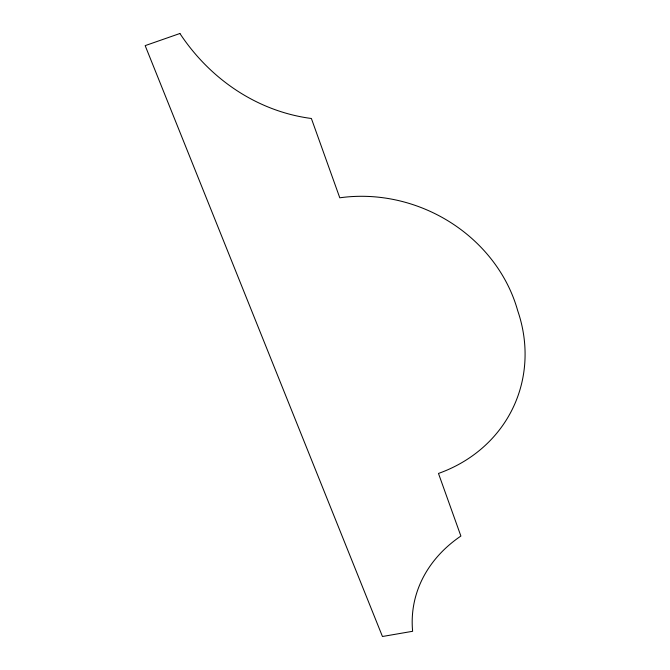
<?xml version="1.0" encoding="UTF-8"?>
<svg xmlns="http://www.w3.org/2000/svg" width="670" height="670" viewBox="0 0 670 670"><rect width="100%" height="100%" fill="white"/><g stroke="black" fill="none" stroke-linecap="round" stroke-linejoin="round"><path stroke-width="1" d="M179.903 33.5L145.164 45.627L382.453 636.5L412.628 631.291A149.536 119.31 8.6 0 1 460.885 536.05L438.473 473.447A151.537 136.161 23.6 0 0 517.692 310.662A151.939 136.856 24.2 0 0 339.782 197.801L311.382 118.489A199.953 182.123 79.2 0 1 179.903 33.5"/></g></svg>
